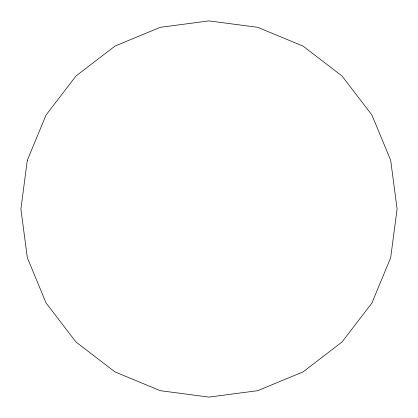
<?xml version="1.0" encoding="UTF-8"?>
<svg xmlns="http://www.w3.org/2000/svg" width="418" height="418" viewBox="0 0 418 418"><rect width="100%" height="100%" fill="white"/><g stroke="black" fill="none" stroke-linecap="round" stroke-linejoin="round"><path stroke-width="0.63" d="M27.311 160.319L20.9 209L27.311 257.681L46.1 303.05L75.992 342.008L114.95 371.9L160.319 390.689L209 397.1L257.681 390.689L303.05 371.9L342.008 342.008L371.9 303.05L390.689 257.681L397.1 209L390.689 160.319L371.9 114.95L342.008 75.992L303.05 46.1L257.681 27.311L209 20.9L160.319 27.311L114.95 46.1L75.992 75.992L46.1 114.95L27.311 160.319"/></g></svg>
